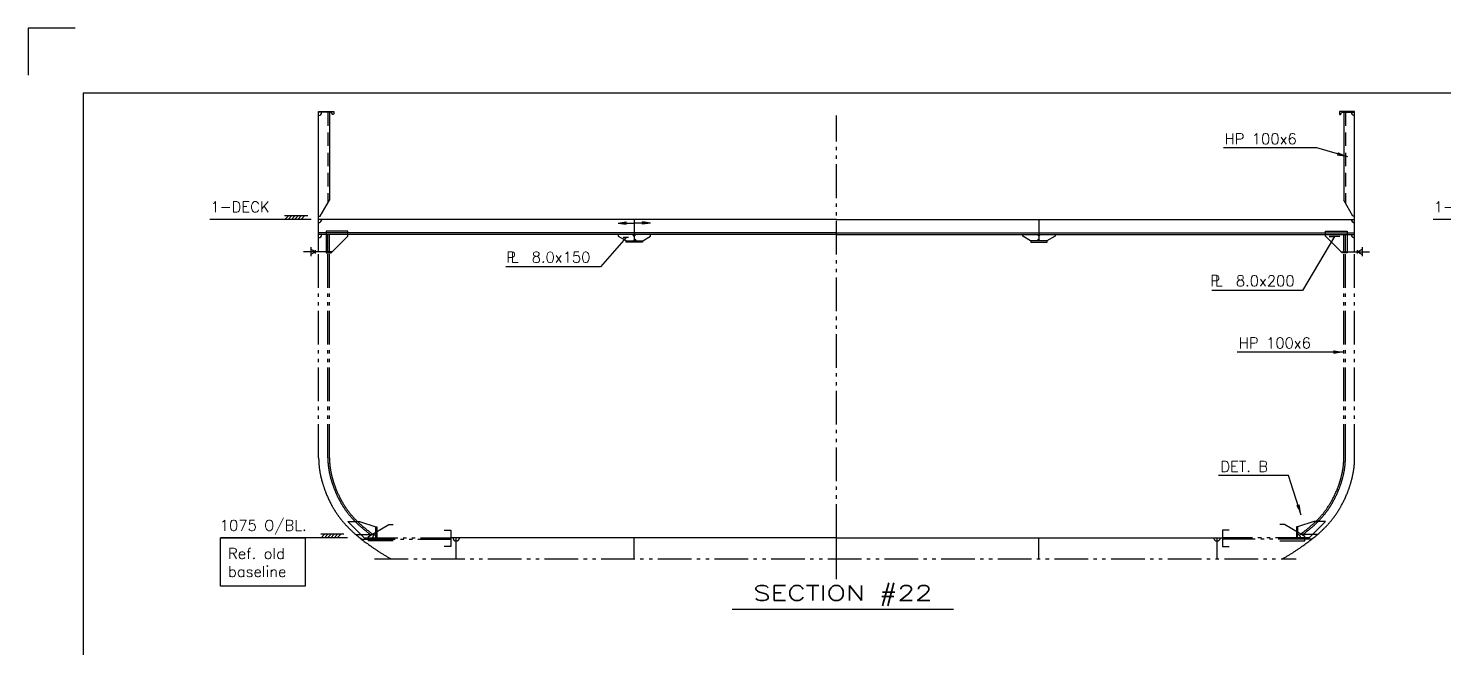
# Model space of a CAD drawing. Extents: x -86245 to 167090, y -69122 to 55245.
# Drawn here: x -507 to 12609, y 23957 to 29700 of the extents above; entities that cross this region are included whole.
import ezdxf
from ezdxf.enums import TextEntityAlignment as Align

# ---------------------------------------------------------------- set-up
doc = ezdxf.new("R2010")
doc.units = 0
doc.header["$LTSCALE"] = 250
doc.linetypes.add('DASHED', pattern=[0.75, 0.5, -0.25])
doc.linetypes.add('PHANTOM', pattern=[2.1, 1.25, -0.2, 0.125, -0.2, 0.125, -0.2])
doc.layers.get('0').update_dxf_attribs({"linetype": 'CONTINUOUS'})
for name, color, linetype in [('Ramme', 7, 'CONTINUOUS'), ('S0CO1', 1, 'CONTINUOUS'), ('S0CO2', 2, 'CONTINUOUS'), ('S0CO5', 4, 'CONTINUOUS'), ('S0DA1', 1, 'DASHED'), ('S0DIM', 2, 'CONTINUOUS'), ('S0PH1', 1, 'PHANTOM'), ('S0TX2', 2, 'CONTINUOUS')]:
    doc.layers.add(name, color=color, linetype=linetype)
doc.styles.add('ROMANS', font='romans.shx', dxfattribs={"height": 125})
doc.dimstyles.new('ORGINAL', dxfattribs={"dimscale": 50, "dimtxt": 2, "dimasz": 2, "dimexe": 0.5, "dimexo": 1, "dimgap": 1, "dimtad": 1, "dimdsep": 46, "dimtxsty": 'ROMANS', "dimcen": 0, "dimclrd": 1, "dimclre": 1, "dimclrt": 2, "dimadec": 0, "dimazin": 0, "dimtfac": 1, "dimtmove": 2, "dimatfit": 3, "dimfxl": 1, "dimtvp": 100, "dimtolj": 1, "dimarcsym": 0})
doc.dimstyles.get("Standard").update_dxf_attribs({"dimscale": 50, "dimtxt": 125, "dimasz": 2, "dimexe": 0.5, "dimexo": 1, "dimgap": 1, "dimtad": 1, "dimdsep": 46, "dimtxsty": 'ROMANS', "dimcen": 1.5, "dimclrd": 1, "dimclre": 1, "dimclrt": 2, "dimazin": 2, "dimtfac": 1, "dimtmove": 2, "dimatfit": 3, "dimfxl": 1, "dimtvp": 100, "dimtolj": 1, "dimarcsym": 0})

# ---------------------------------------------------------------- blocks, each defined once
blk = doc.blocks.new('FF')
at = {"color": 0}
blk.add_lwpolyline([(0, 0), (140, 0), (140, -23, -0.767327), (129, -26), (120, -10, 0.267949), (114, -7), (0, -7)], format="xyb", close=True, dxfattribs=at)
blk = doc.blocks.new('PLDIM2')
at = {"layer": 'S0TX2', "style": 'ROMANS'}
for s, p in [('P', (-19, 0)), ('L', (23, 0))]:
    blk.add_text(s, height=100, dxfattribs=at).set_placement(p)
blk.add_attdef('XX.X', (168, -1), '', height=100, dxfattribs=at)
blk = doc.blocks.new('A$C740A3FCF')
at = {"layer": 'S0CO2'}
for p, q in [((-1.73, -1.7), (-1.73, 1.7)), ((0, 0), (-1.73, 1)), ((0, 0), (-1.73, -1)), ((0, 0.6), (0, -0.6))]:
    blk.add_line(p, q, dxfattribs=at)
blk = doc.blocks.new('ST10005')
at = {"color": 1}
for p, q in [((0, 0), (2, 0.32)), ((0, 0), (2, -0.32)), ((0, 0), (4, 0)), ((2, 0.32), (2, -0.32))]:
    blk.add_line(p, q, dxfattribs=at)
blk.add_solid([(0, 0), (2, 0.32), (0, 0), (2, -0.32)], dxfattribs=at)
blk = doc.blocks.new('pil')
at = {"layer": 'S0CO1', "yscale": 37.5, "zscale": 37.5, "rotation": 180}
for p, xscale in [((-150, 0), -37.5), ((150, 0), 37.5)]:
    blk.add_blockref('ST10005', p, dxfattribs=dict(at, xscale=xscale))
blk = doc.blocks.new('ST10011')
at = {"layer": 'S0CO1'}
for p, q in [((4.24, 0.65), (-0.08, 0.65)), ((0, 0), (0.65, 0.65)), ((0.6, 0), (1.25, 0.65)), ((1.2, 0), (1.85, 0.65)), ((1.8, 0), (2.45, 0.65)), ((2.4, 0), (3.05, 0.65)), ((3, 0), (3.65, 0.65))]:
    blk.add_line(p, q, dxfattribs=at)

msp = doc.modelspace()

# ---------------------------------------------------------------- linework, layer by layer
at = {"color": 2, "transparency": 33554687}
msp.add_lwpolyline([(-73.747, 29700.003), (-507.08, 29700.003), (-507.08, 29266.67)], dxfattribs=at)
at = {"layer": 'Ramme', "color": 6}
msp.add_lwpolyline([(0, 0), (41450, 0), (41450, 29100), (0, 29100)], close=True, dxfattribs=at)
at = {"layer": 'S0CO1'}
for p, q in [((2283.493, 28921.574), (2283.494, 28105.799)), ((11683.494, 28921.574), (11683.494, 28105.799)), ((6983.494, 27803.574), (2183.494, 27803.574)), ((6983.494, 27788.574), (2183.494, 27788.574)), ((6983.494, 27803.574), (11783.493, 27803.574)), ((6983.494, 27788.574), (11783.493, 27788.574)), ((2311.421, 27628.574), (2044.466, 27628.574)), ((11655.566, 27628.574), (11922.521, 27628.574))]:
    msp.add_line(p, q, dxfattribs=at)
for points in [[(2183.494, 27958.574), (2198.494, 27958.574), (2283.494, 28105.799)], [(11783.493, 27958.574), (11768.493, 27958.574), (11683.494, 28105.799)], [(2268.494, 27628.574), (2268.494, 27788.574)], [(2283.494, 27628.574), (2283.494, 27788.574)], [(5108.494, 27773.574), (5093.494, 27788.574), (4958.494, 27788.574), (4958.494, 27773.574), (5037.031, 27728.573), (5097.031, 27728.573), (5112.031, 27743.573)], [(5112.031, 27743.573), (5127.031, 27728.573), (5187.031, 27728.573), (5258.494, 27773.574), (5258.494, 27788.574), (5123.494, 27788.574), (5108.494, 27773.574)], [(8854.956, 27743.573), (8839.956, 27728.573), (8779.956, 27728.573), (8708.493, 27773.574), (8708.493, 27788.574), (8843.493, 27788.574), (8858.493, 27773.574)], [(8858.493, 27773.574), (8873.493, 27788.574), (9008.493, 27788.574), (9008.493, 27773.574), (8929.956, 27728.573), (8869.956, 27728.573), (8854.956, 27743.573)], [(11683.494, 27628.574), (11683.494, 27788.574)], [(11698.494, 27628.574), (11698.494, 27788.574)]]:
    msp.add_lwpolyline(points, dxfattribs=at)
for points in [[(2298.498, 27618.574), (2453.495, 27773.574), (2453.495, 27818.574), (2253.494, 27818.574), (2253.494, 27618.574), (2298.498, 27618.574)], [(11668.489, 27618.574), (11513.492, 27773.574), (11513.492, 27818.574), (11713.493, 27818.574), (11713.493, 27618.574), (11668.489, 27618.574)], [(2058.791, 24527.634), (1274.89, 24527.634), (1274.89, 24976.584), (2058.791, 24976.584)]]:
    msp.add_lwpolyline(points, close=True, dxfattribs=at)
for centre, start, end in [((2183.493, 28921.574), 270.000006, 0), ((11783.494, 28921.574), 180, 269.999994), ((2183.493, 27928.574), 270.000006, 0), ((2183.493, 27928.574), 270.000006, 0), ((11783.494, 27928.574), 180, 269.999994), ((2183.494, 27788.574), 270.0000067, 0), ((11783.493, 27788.574), 180, 269.9999933)]:
    msp.add_arc(centre, 30, start, end, dxfattribs=at)
at = {"layer": 'S0CO2'}
for points in [[(5183.494, 27718.574), (5033.494, 27718.574), (5033.494, 27728.574), (5183.494, 27728.574)], [(8783.493, 27718.574), (8933.493, 27718.574), (8933.493, 27728.574), (8783.493, 27728.574)]]:
    msp.add_lwpolyline(points, close=True, dxfattribs=at)
at = {"layer": 'S0CO5'}
for p, q in [((6983.494, 27928.574), (2183.493, 27928.574)), ((5108.494, 27928.574), (5108.494, 27728.574)), ((6983.494, 27928.574), (11783.494, 27928.574)), ((8858.493, 27928.574), (8858.493, 27728.574)), ((6983.494, 24976.584), (3408.494, 24976.584)), ((6983.494, 24976.584), (10558.494, 24976.584))]:
    msp.add_line(p, q, dxfattribs=at)
for points in [[(2183.493, 27628.574), (2183.493, 27901.583), (2183.493, 28928.574)], [(11783.494, 27628.574), (11783.494, 27901.583), (11783.494, 28928.574)]]:
    msp.add_lwpolyline(points, dxfattribs=at)
at = {"layer": 'S0DA1'}
for p, q in [((2268.493, 28921.574), (2268.494, 28079.818)), ((11698.494, 28921.574), (11698.494, 28079.818))]:
    msp.add_line(p, q, dxfattribs=at)
at = {"layer": 'S0DIM', "color": 1}
for points in [[(2115.558, 27928.574), (1174.78, 27928.574)], [(13451.485, 27928.574), (12510.708, 27928.574)], [(2451.44, 24976.584), (1274.89, 24976.584)]]:
    msp.add_lwpolyline(points, dxfattribs=at)
at = {"layer": 'S0PH1'}
msp.add_line((6983.494, 24976.584), (6983.494, 28892.461), dxfattribs=at)
at = {"layer": 'S0PH1', "color": 8}
for p, q in [((2527.61, 25006.584), (2688.467, 25006.584)), ((2578.808, 24964.584), (3408.494, 24964.584)), ((2603.804, 24976.584), (3408.494, 24976.584)), ((3458.494, 24780.036), (3458.494, 24976.584)), ((5108.494, 24780.036), (5108.494, 24976.584)), ((6983.494, 24780.036), (6983.494, 24976.584)), ((8858.494, 24780.036), (8858.494, 24976.584)), ((10508.494, 24780.036), (10508.494, 24976.584)), ((11363.183, 24976.584), (10558.494, 24976.584)), ((11388.179, 24964.584), (10558.494, 24964.584)), ((11439.377, 25006.584), (11278.52, 25006.584)), ((2701.519, 24780.036), (11241.075, 24780.036)), ((6983.494, 24592.011), (6983.494, 24780.036))]:
    msp.add_line(p, q, dxfattribs=at)
for points in [[(2853.998, 24780.036, -0.023720107), (2663.074, 24901.583, -0.024524), (2516.045, 25016.492, -0.048577), (2387.313, 25151.583, -0.039984), (2308.062, 25271.422, -0.033601), (2247.233, 25401.583, -0.039158), (2200.721, 25556.482, -0.053412), (2183.493, 25717.294), (2183.493, 27628.574)], [(2663.416, 25006.584, -0.016236369), (2571.607, 25080.819, -0.048577), (2454.242, 25203.981, -0.039984), (2382.478, 25312.499, -0.033601), (2326.481, 25432.32, -0.039158), (2283.792, 25574.487, -0.053412), (2268.494, 25717.293), (2268.494, 27628.574)], [(2688.467, 25006.584, -0.019007229), (2581.412, 25092.17, -0.048577), (2466.053, 25213.228, -0.039984), (2395.61, 25319.747, -0.033601), (2340.466, 25437.745, -0.039158), (2298.451, 25577.664, -0.053412), (2283.494, 25717.293), (2283.494, 27628.574)], [(11112.989, 24780.036, 0.023720107), (11303.913, 24901.583, 0.024524), (11450.942, 25016.492, 0.048577), (11579.674, 25151.583, 0.039984), (11658.925, 25271.422, 0.033601), (11719.754, 25401.583, 0.039158), (11766.266, 25556.482, 0.053412), (11783.494, 25717.294), (11783.494, 27628.574)], [(11278.52, 25006.584, 0.019007229), (11385.575, 25092.17, 0.048577), (11500.934, 25213.228, 0.039984), (11571.377, 25319.747, 0.033601), (11626.521, 25437.745, 0.039158), (11668.536, 25577.664, 0.053412), (11683.494, 25717.293), (11683.494, 27628.574)], [(11303.571, 25006.584, 0.016236369), (11395.38, 25080.819, 0.048577), (11512.745, 25203.981, 0.039984), (11584.509, 25312.499, 0.033601), (11640.506, 25432.32, 0.039158), (11683.195, 25574.487, 0.053412), (11698.494, 25717.293), (11698.494, 27628.574)], [(2603.804, 24976.583), (2453.08, 25126.584), (2560.831, 25126.584), (2713.806, 25076.584), (2713.806, 25006.584, 0.414213562), (2683.806, 24976.584)], [(11363.183, 24976.583), (11513.907, 25126.584), (11406.156, 25126.584), (11253.181, 25076.584), (11253.181, 25006.584, -0.414213562), (11283.181, 24976.584)]]:
    msp.add_lwpolyline(points, format="xyb", dxfattribs=at)
for points in [[(2875.309, 24949.584), (2643.94, 24949.584), (2643.94, 24989.584), (2834.466, 25099.584), (2875.309, 25099.584)], [(11091.678, 24949.584), (11323.047, 24949.584), (11323.047, 24989.584), (11132.521, 25099.584), (11091.678, 25099.584)], [(3346.791, 25045.891), (3408.494, 25045.891), (3408.494, 24895.891), (3346.791, 24895.891)], [(10620.196, 25045.891), (10558.494, 25045.891), (10558.494, 24895.891), (10620.196, 24895.891)]]:
    msp.add_lwpolyline(points, dxfattribs=at)
for points in [[(2713.806, 24976.584), (2713.806, 25076.584), (2721.806, 25076.584), (2721.806, 24976.584)], [(11253.181, 24976.584), (11253.181, 25076.584), (11245.181, 25076.584), (11245.181, 24976.584)]]:
    msp.add_lwpolyline(points, close=True, dxfattribs=at)
for centre in [(3458.494, 24976.584), (10508.494, 24976.584)]:
    msp.add_arc(centre, 30, 180, 0, dxfattribs=at)
at = {"layer": 'S0TX2', "color": 1}
msp.add_line((6016.557, 24313.899), (8065.348, 24313.899), dxfattribs=at)
for points in [[(5055.058, 27761.038), (5006.749, 27761.038), (5031.749, 27761.038), (4794.002, 27488.791), (3917.821, 27488.791)], [(11647.452, 27768.819), (11547.452, 27768.819), (11597.452, 27768.819), (11299.731, 27269.952), (10459.822, 27269.952)]]:
    msp.add_lwpolyline(points, dxfattribs=at)

# ---------------------------------------------------------------- block references
at = {"layer": 'S0CO1'}
msp.add_blockref('pil', (5108.494, 27894.864), dxfattribs=at)
at = {"layer": 'S0CO2'}
msp.add_blockref('FF', (2183.493, 28928.574), dxfattribs=at)
msp.add_blockref('FF', (2183.493, 28928.574), dxfattribs=at)
at = {"layer": 'S0CO2', "xscale": -1}
msp.add_blockref('FF', (11783.494, 28928.574), dxfattribs=at)
msp.add_blockref('FF', (11783.494, 28928.574), dxfattribs=at)
at = {"layer": 'S0CO2', "yscale": 25, "zscale": 25}
for p, xscale, rotation in [((2155.633, 27628.574), -25, 180.0000000000094), ((11811.354, 27628.574), 25, 179.9999999999905)]:
    msp.add_blockref('A$C740A3FCF', p, dxfattribs=dict(at, xscale=xscale, rotation=rotation))
at = {"layer": 'S0DIM', "xscale": 50, "yscale": 50, "zscale": 50}
for p in [(1870.38, 27928.574), (2206.262, 24976.584)]:
    msp.add_blockref('ST10011', p, dxfattribs=at)
at = {"layer": 'S0TX2'}
ref = msp.add_blockref('PLDIM2', (3940.613, 27528.843), dxfattribs=at)
ref.add_attrib('XX.X', '8.0x150', (4157.609, 27527.384), dxfattribs={"height": 100, "style": 'ROMANS'})
ref = msp.add_blockref('PLDIM2', (10466.161, 27310.004), dxfattribs=at)
ref.add_attrib('XX.X', '8.0x200', (10683.157, 27308.545), dxfattribs={"height": 100, "style": 'ROMANS'})

# ---------------------------------------------------------------- texts
at = {"layer": 'S0TX2', "style": 'ROMANS'}
for s, p in [('HP 100x6', (10578.589, 28625.32)), ('1-DECK', (1180.228, 27994.29)), ('1-DECK', (12516.155, 27994.29)), ('HP 100x6', (10710.168, 26732.445)), ('DET. B', (10539.622, 25587.028)), ('1075 O/BL.', (1267.443, 25041.091))]:
    msp.add_text(s, height=100, dxfattribs=at).set_placement(p)
at = {"layer": 'S0TX2', "color": 4, "style": 'ROMANS', "width": 1.35}
msp.add_text('SECTION #22', height=140, dxfattribs=at).set_placement((7040.953, 24453.611), align=Align.MIDDLE)
at = {"layer": 'S0TX2', "insert": (1343.933, 24880.384), "char_height": 100, "attachment_point": 1, "style": 'ROMANS'}
msp.add_mtext_dynamic_manual_height_columns('Ref. old\\Pbaseline', width=1100.86708, gutter_width=625, heights=[0], dxfattribs=at)

# ---------------------------------------------------------------- leaders
at = {"layer": 'S0CO1'}
msp.add_leader([(11685.862, 26698.073), (10694.281, 26698.073)], dimstyle='STANDARD', override={"dimgap": 1, "dimtad": 0, "dimfxl": 100}, dxfattribs=at)
at = {"layer": 'S0TX2', "color": 1}
for points in [[(11720.698, 28508.329), (11433.846, 28590.949), (10567.69, 28590.949)], [(11289.147, 25185.844), (11171.835, 25552.657), (10522.27, 25552.657)]]:
    msp.add_leader(points, dimstyle='ORGINAL', dxfattribs=at)

doc.saveas('drawing.dxf')
